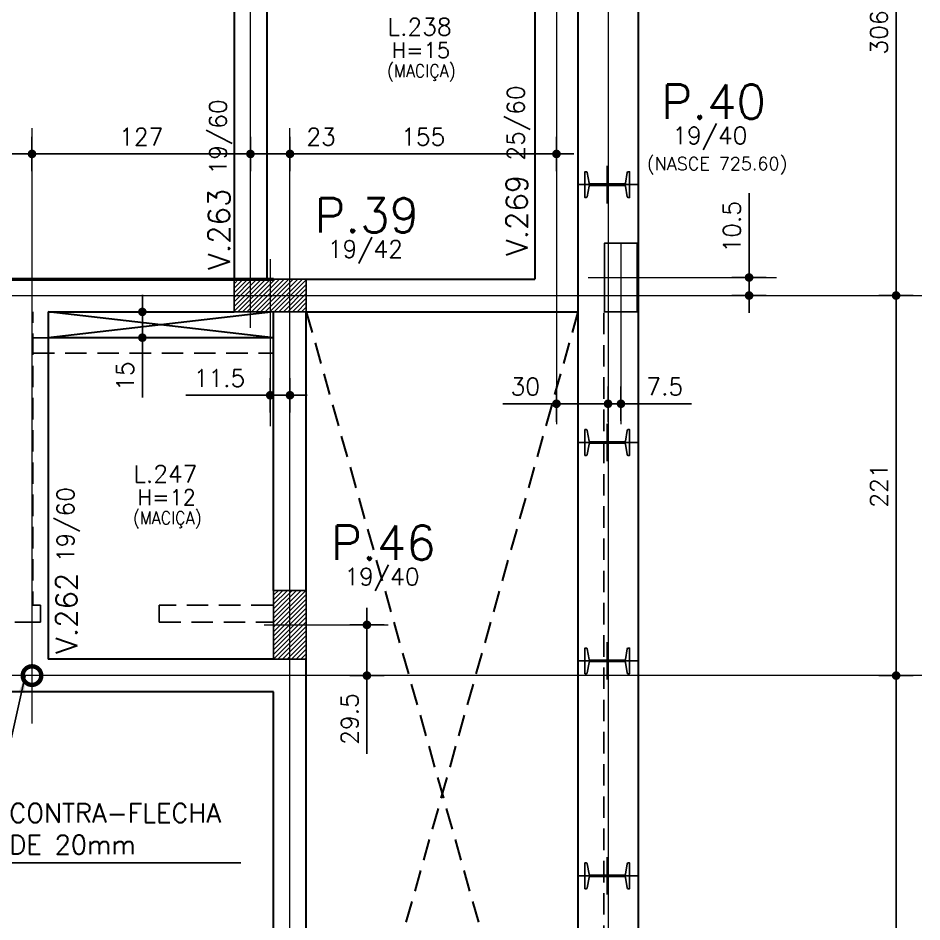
# Model space of a CAD drawing. Header units: inches. Extents: x 0 to 5940, y 0 to 4205.
# Drawn here: x 3017 to 3542, y 1430 to 1956 of the extents above; entities that cross this region are included whole.
import ezdxf

# ---------------------------------------------------------------- set-up
doc = ezdxf.new("R2010")
doc.units = ezdxf.units.IN
doc.header["$LTSCALE"] = 50
doc.header["$MEASUREMENT"] = 0
doc.linetypes.add('HIDDEN', pattern=[0.375, 0.25, -0.125])
for name, color, linetype in [('ALVENARIA', 10, 'HIDDEN'), ('CONTRA-FLECHA', 152, 'Continuous'), ('COTA', 6, 'Continuous'), ('FO-HACHURA_PILAR-CONT', 252, 'Continuous'), ('FO-TEXTO-LAJES', 152, 'Continuous'), ('FO-TEXTO-VIGAS', 3, 'Continuous'), ('P-C', 1, 'Continuous'), ('P-N', 5, 'Continuous'), ('PAREDE', 191, 'Continuous'), ('PERFIL-CORTINA', 253, 'Continuous'), ('PILAR METALICO', 210, 'Continuous')]:
    doc.layers.add(name, color=color, linetype=linetype)
for name, color, linetype, lineweight in [('FO-Eixos', 150, 'Continuous', 5), ('FO-Textos dos pilares', 3, 'Continuous', 20), ('FO-Vigas', 2, 'Continuous', 30), ('SEM LAJE', 8, 'Continuous', 30)]:
    doc.layers.add(name, color=color, linetype=linetype, lineweight=lineweight)
doc.styles.add('ROMANS', font='romans.shx')
doc.dimstyles.new('COTA_50', dxfattribs={"dimscale": 5, "dimtxt": 2, "dimasz": 1, "dimexe": 2, "dimexo": 1.5, "dimgap": 1, "dimtad": 1, "dimzin": 12, "dimdsep": 46, "dimtxsty": 'ROMANS', "dimblk1": 'COTA', "dimblk2": 'COTA', "dimsah": 1, "dimcen": -4, "dimdle": 1.5, "dimclrd": 6, "dimclre": 6, "dimclrt": 3, "dimadec": 0, "dimazin": 0, "dimtfac": 1, "dimtofl": 0, "dimtmove": 0, "dimatfit": 3, "dimldrblk": 'COTA', "dimfxl": 1, "dimtolj": 1, "dimtzin": 12, "dimarcsym": 0})
doc.dimstyles.new('NOTA', dxfattribs={"dimscale": 5, "dimtxt": 2, "dimasz": 2, "dimexe": 1.5, "dimexo": 2, "dimgap": 1, "dimtad": 1, "dimdec": 1, "dimzin": 12, "dimdsep": 46, "dimtxsty": 'ROMANS', "dimcen": 0.09, "dimclrd": 8, "dimclre": 8, "dimclrt": 3, "dimadec": 0, "dimazin": 0, "dimtfac": 1, "dimtdec": 1, "dimtofl": 0, "dimtmove": 0, "dimatfit": 3, "dimfxl": 1, "dimtolj": 1, "dimtzin": 12, "dimarcsym": 0})
pattern_1 = [(45, (-4662.459, 9121.8574), (-1.3258252, 1.3258252), [])]

# ---------------------------------------------------------------- blocks, each defined once
blk = doc.blocks.new('COTA')
at = {"layer": 'COTA'}
for p, q in [((0, -2), (0, 2)), ((2, 0), (-2, 0))]:
    blk.add_line(p, q, dxfattribs=at)
at = {"layer": 'COTA', "const_width": 0.5}
blk.add_lwpolyline([(-0.25, 0, 1), (0.25, 0, 1)], format="xyb", close=True, dxfattribs=at)
blk = doc.blocks.new('*D47')
at = {"layer": 'COTA', "color": 6, "lineweight": -2, "transparency": 16777216}
for p, q in [((3354.77, 1731.77), (3349.77, 1731.77)), ((3372.27, 1731.77), (3408.22, 1731.77)), ((3359.77, 1727.3), (3359.77, 1721.77)), ((3367.27, 1727.3), (3367.27, 1721.77))]:
    blk.add_line(p, q, dxfattribs=at)
at = {"layer": 'Defpoints', "color": 0, "transparency": 16777216}
for p in [(3359.77, 1734.8), (3367.27, 1734.8), (3367.27, 1731.77)]:
    blk.add_point(p, dxfattribs=at)
at = {"layer": 'COTA', "color": 6, "lineweight": -2, "transparency": 16777216, "xscale": 5, "yscale": 5, "zscale": 5}
blk.add_blockref('COTA', (3359.77, 1731.77), dxfattribs=at)
at = {"layer": 'COTA', "color": 6, "lineweight": -2, "transparency": 16777216, "xscale": 5, "yscale": 5, "zscale": 5, "rotation": 180}
blk.add_blockref('COTA', (3367.27, 1731.77), dxfattribs=at)
at = {"layer": 'COTA', "color": 3, "transparency": 16777216, "insert": (3392.75, 1741.77), "char_height": 10, "attachment_point": 5, "style": 'ROMANS'}
blk.add_mtext('\\A1;7.5', dxfattribs=at)
blk = doc.blocks.new('*D48')
at = {"layer": 'COTA', "color": 6, "lineweight": -2, "transparency": 16777216}
for p, q in [((3329.77, 1721.2), (3329.77, 1741.77)), ((3359.77, 1721.2), (3359.77, 1741.77)), ((3329.77, 1731.77), (3298.58, 1731.77)), ((3354.77, 1731.77), (3334.77, 1731.77))]:
    blk.add_line(p, q, dxfattribs=at)
at = {"layer": 'Defpoints', "color": 0, "transparency": 16777216}
for p in [(3329.77, 1731.77), (3329.77, 1713.7), (3359.77, 1713.7)]:
    blk.add_point(p, dxfattribs=at)
at = {"layer": 'COTA', "color": 6, "lineweight": -2, "transparency": 16777216, "xscale": 5, "yscale": 5, "zscale": 5, "rotation": 180}
blk.add_blockref('COTA', (3329.77, 1731.77), dxfattribs=at)
at = {"layer": 'COTA', "color": 6, "lineweight": -2, "transparency": 16777216, "xscale": 5, "yscale": 5, "zscale": 5}
blk.add_blockref('COTA', (3359.77, 1731.77), dxfattribs=at)
at = {"layer": 'COTA', "color": 3, "transparency": 16777216, "insert": (3311.68, 1741.77), "char_height": 10, "attachment_point": 5, "style": 'ROMANS'}
blk.add_mtext('\\A1;30', dxfattribs=at)
blk = doc.blocks.new('*D138')
at = {"layer": 'COTA', "color": 6, "lineweight": -2, "transparency": 16777216}
for p, q in [((3024.77, 1871.43), (3024.77, 1887.06)), ((3151.8, 1871.43), (3151.8, 1887.06)), ((3029.77, 1877.06), (3146.8, 1877.06))]:
    blk.add_line(p, q, dxfattribs=at)
at = {"layer": 'Defpoints', "color": 0, "transparency": 16777216}
for p in [(3151.8, 1877.06), (3024.77, 1863.93), (3151.8, 1863.93)]:
    blk.add_point(p, dxfattribs=at)
at = {"layer": 'COTA', "color": 6, "lineweight": -2, "transparency": 16777216, "xscale": 5, "yscale": 5, "zscale": 5, "rotation": 180}
blk.add_blockref('COTA', (3024.77, 1877.06), dxfattribs=at)
at = {"layer": 'COTA', "color": 6, "lineweight": -2, "transparency": 16777216, "xscale": 5, "yscale": 5, "zscale": 5}
blk.add_blockref('COTA', (3151.8, 1877.06), dxfattribs=at)
at = {"layer": 'COTA', "color": 3, "transparency": 16777216, "insert": (3088.29, 1887.06), "char_height": 10, "attachment_point": 5, "style": 'ROMANS'}
blk.add_mtext('\\A1;127', dxfattribs=at)
blk = doc.blocks.new('*D139')
at = {"layer": 'COTA', "color": 6, "lineweight": -2, "transparency": 16777216}
for p, q in [((3151.8, 1872.63), (3151.8, 1887.06)), ((3174.8, 1872.63), (3174.8, 1887.06)), ((3156.8, 1877.06), (3169.8, 1877.06)), ((3174.8, 1877.06), (3205.99, 1877.06))]:
    blk.add_line(p, q, dxfattribs=at)
at = {"layer": 'Defpoints', "color": 0, "transparency": 16777216}
for p in [(3174.8, 1877.06), (3151.8, 1865.13), (3174.8, 1865.13)]:
    blk.add_point(p, dxfattribs=at)
at = {"layer": 'COTA', "color": 6, "lineweight": -2, "transparency": 16777216, "xscale": 5, "yscale": 5, "zscale": 5, "rotation": 180}
blk.add_blockref('COTA', (3151.8, 1877.06), dxfattribs=at)
at = {"layer": 'COTA', "color": 6, "lineweight": -2, "transparency": 16777216, "xscale": 5, "yscale": 5, "zscale": 5}
blk.add_blockref('COTA', (3174.8, 1877.06), dxfattribs=at)
at = {"layer": 'COTA', "color": 3, "transparency": 16777216, "insert": (3192.9, 1887.06), "char_height": 10, "attachment_point": 5, "style": 'ROMANS'}
blk.add_mtext('\\A1;23', dxfattribs=at)
blk = doc.blocks.new('*D140')
at = {"layer": 'COTA', "color": 6, "lineweight": -2, "transparency": 16777216}
for p, q in [((3174.8, 1875.64), (3174.8, 1887.06)), ((3329.77, 1875.64), (3329.77, 1887.06)), ((3179.8, 1877.06), (3324.77, 1877.06))]:
    blk.add_line(p, q, dxfattribs=at)
at = {"layer": 'Defpoints', "color": 0, "transparency": 16777216}
for p in [(3329.77, 1877.06), (3174.8, 1868.14), (3329.77, 1868.14)]:
    blk.add_point(p, dxfattribs=at)
at = {"layer": 'COTA', "color": 6, "lineweight": -2, "transparency": 16777216, "xscale": 5, "yscale": 5, "zscale": 5, "rotation": 180}
blk.add_blockref('COTA', (3174.8, 1877.06), dxfattribs=at)
at = {"layer": 'COTA', "color": 6, "lineweight": -2, "transparency": 16777216, "xscale": 5, "yscale": 5, "zscale": 5}
blk.add_blockref('COTA', (3329.77, 1877.06), dxfattribs=at)
at = {"layer": 'COTA', "color": 3, "transparency": 16777216, "insert": (3252.29, 1887.06), "char_height": 10, "attachment_point": 5, "style": 'ROMANS'}
blk.add_mtext('\\A1;155', dxfattribs=at)
blk = doc.blocks.new('*D229')
at = {"layer": 'COTA', "color": 6, "lineweight": -2, "transparency": 16777216}
for p, q in [((3518.37, 1573.67), (3537.29, 1573.67)), ((3527.29, 1212.21), (3527.29, 1568.67)), ((3518.37, 1207.21), (3537.29, 1207.21))]:
    blk.add_line(p, q, dxfattribs=at)
at = {"layer": 'Defpoints', "color": 0, "transparency": 16777216}
for p in [(3510.87, 1573.67), (3527.29, 1573.67), (3510.87, 1207.21)]:
    blk.add_point(p, dxfattribs=at)
at = {"layer": 'COTA', "color": 6, "lineweight": -2, "transparency": 16777216, "xscale": 5, "yscale": 5, "zscale": 5}
for p, rotation in [((3527.29, 1573.67), 90), ((3527.29, 1207.21), 270)]:
    blk.add_blockref('COTA', p, dxfattribs=dict(at, rotation=rotation))
at = {"layer": 'COTA', "color": 3, "transparency": 16777216, "insert": (3517.29, 1390.44), "char_height": 10, "attachment_point": 5, "rotation": 90, "style": 'ROMANS'}
blk.add_mtext('\\A1;366', dxfattribs=at)
blk = doc.blocks.new('*D230')
at = {"layer": 'COTA', "color": 6, "lineweight": -2, "transparency": 16777216}
for p, q in [((3518.37, 1794.71), (3537.29, 1794.71)), ((3527.29, 1578.67), (3527.29, 1789.71)), ((3518.37, 1573.67), (3537.29, 1573.67))]:
    blk.add_line(p, q, dxfattribs=at)
at = {"layer": 'Defpoints', "color": 0, "transparency": 16777216}
for p in [(3510.87, 1794.71), (3527.29, 1794.71), (3510.87, 1573.67)]:
    blk.add_point(p, dxfattribs=at)
at = {"layer": 'COTA', "color": 6, "lineweight": -2, "transparency": 16777216, "xscale": 5, "yscale": 5, "zscale": 5}
for p, rotation in [((3527.29, 1794.71), 90), ((3527.29, 1573.67), 270)]:
    blk.add_blockref('COTA', p, dxfattribs=dict(at, rotation=rotation))
at = {"layer": 'COTA', "color": 3, "transparency": 16777216, "insert": (3517.29, 1684.19), "char_height": 10, "attachment_point": 5, "rotation": 90, "style": 'ROMANS'}
blk.add_mtext('\\A1;221', dxfattribs=at)
blk = doc.blocks.new('*D270')
at = {"layer": 'COTA', "color": 6, "lineweight": -2, "transparency": 16777216}
for p, q in [((3158.3, 1736.71), (3114.26, 1736.71)), ((3179.8, 1736.71), (3184.8, 1736.71)), ((3163.3, 1730.42), (3163.3, 1726.71)), ((3174.8, 1730.42), (3174.8, 1726.71))]:
    blk.add_line(p, q, dxfattribs=at)
at = {"layer": 'Defpoints', "color": 0, "transparency": 16777216}
for p in [(3163.3, 1737.92), (3163.3, 1736.71), (3174.8, 1737.92)]:
    blk.add_point(p, dxfattribs=at)
at = {"layer": 'COTA', "color": 6, "lineweight": -2, "transparency": 16777216, "xscale": 5, "yscale": 5, "zscale": 5}
blk.add_blockref('COTA', (3163.3, 1736.71), dxfattribs=at)
at = {"layer": 'COTA', "color": 6, "lineweight": -2, "transparency": 16777216, "xscale": 5, "yscale": 5, "zscale": 5, "rotation": 180}
blk.add_blockref('COTA', (3174.8, 1736.71), dxfattribs=at)
at = {"layer": 'COTA', "color": 3, "transparency": 16777216, "insert": (3133.78, 1746.71), "char_height": 10, "attachment_point": 5, "style": 'ROMANS'}
blk.add_mtext('\\A1;11.5', dxfattribs=at)
blk = doc.blocks.new('*D271')
at = {"layer": 'COTA', "color": 6, "lineweight": -2, "transparency": 16777216}
for p, q in [((3441.79, 1810.21), (3441.79, 1854.21)), ((3446.44, 1805.21), (3451.79, 1805.21)), ((3446.44, 1794.71), (3451.79, 1794.71)), ((3441.79, 1789.71), (3441.79, 1784.71))]:
    blk.add_line(p, q, dxfattribs=at)
at = {"layer": 'Defpoints', "color": 0, "transparency": 16777216}
for p in [(3438.94, 1805.21), (3441.79, 1805.21), (3438.94, 1794.71)]:
    blk.add_point(p, dxfattribs=at)
at = {"layer": 'COTA', "color": 6, "lineweight": -2, "transparency": 16777216, "xscale": 5, "yscale": 5, "zscale": 5}
for p, rotation in [((3441.79, 1805.21), 270), ((3441.79, 1794.71), 90)]:
    blk.add_blockref('COTA', p, dxfattribs=dict(at, rotation=rotation))
at = {"layer": 'COTA', "color": 3, "transparency": 16777216, "insert": (3431.79, 1834.71), "char_height": 10, "attachment_point": 5, "rotation": 90, "style": 'ROMANS'}
blk.add_mtext('\\A1;10.5', dxfattribs=at)
blk = doc.blocks.new('*D276')
at = {"layer": 'COTA', "color": 6, "lineweight": -2, "transparency": 16777216}
for p, q in [((3219.53, 1598.17), (3219.53, 1578.67)), ((3221.94, 1603.17), (3229.53, 1603.17)), ((3219.53, 1573.67), (3219.53, 1528.2)), ((3221.94, 1573.67), (3229.53, 1573.67))]:
    blk.add_line(p, q, dxfattribs=at)
at = {"layer": 'Defpoints', "color": 0, "transparency": 16777216}
for p in [(3214.44, 1603.17), (3214.44, 1573.67), (3219.53, 1573.67)]:
    blk.add_point(p, dxfattribs=at)
at = {"layer": 'COTA', "color": 6, "lineweight": -2, "transparency": 16777216, "xscale": 5, "yscale": 5, "zscale": 5}
for p, rotation in [((3219.53, 1603.17), 90), ((3219.53, 1573.67), 270)]:
    blk.add_blockref('COTA', p, dxfattribs=dict(at, rotation=rotation))
at = {"layer": 'COTA', "color": 3, "transparency": 16777216, "insert": (3209.53, 1548.43), "char_height": 10, "attachment_point": 5, "rotation": 90, "style": 'ROMANS'}
blk.add_mtext('\\A1;29.5', dxfattribs=at)
blk = doc.blocks.new('*D300')
at = {"layer": 'COTA', "color": 6, "lineweight": -2, "transparency": 16777216}
for p, q in [((3088.94, 1790.21), (3088.94, 1795.21)), ((3093.53, 1785.21), (3098.94, 1785.21)), ((3093.53, 1770.21), (3098.94, 1770.21)), ((3088.94, 1765.21), (3088.94, 1735.45))]:
    blk.add_line(p, q, dxfattribs=at)
at = {"layer": 'Defpoints', "color": 0, "transparency": 16777216}
for p in [(3086.03, 1785.21), (3086.03, 1770.21), (3088.94, 1770.21)]:
    blk.add_point(p, dxfattribs=at)
at = {"layer": 'COTA', "color": 6, "lineweight": -2, "transparency": 16777216, "xscale": 5, "yscale": 5, "zscale": 5}
for p, rotation in [((3088.94, 1785.21), 270), ((3088.94, 1770.21), 90)]:
    blk.add_blockref('COTA', p, dxfattribs=dict(at, rotation=rotation))
at = {"layer": 'COTA', "color": 3, "transparency": 16777216, "insert": (3078.94, 1747.83), "char_height": 10, "attachment_point": 5, "rotation": 90, "style": 'ROMANS'}
blk.add_mtext('\\A1;15', dxfattribs=at)
blk = doc.blocks.new('*D410')
at = {"layer": 'COTA', "color": 6, "lineweight": -2, "transparency": 16777216}
for p, q in [((2936.8, 1877.05), (2936.8, 1887.06)), ((3024.77, 1877.05), (3024.77, 1887.06)), ((2941.8, 1877.06), (3019.77, 1877.06))]:
    blk.add_line(p, q, dxfattribs=at)
at = {"layer": 'Defpoints', "color": 0, "transparency": 16777216}
for p in [(3024.77, 1877.06), (2936.8, 1869.55), (3024.77, 1869.55)]:
    blk.add_point(p, dxfattribs=at)
at = {"layer": 'COTA', "color": 6, "lineweight": -2, "transparency": 16777216, "xscale": 5, "yscale": 5, "zscale": 5, "rotation": 180}
blk.add_blockref('COTA', (2936.8, 1877.06), dxfattribs=at)
at = {"layer": 'COTA', "color": 6, "lineweight": -2, "transparency": 16777216, "xscale": 5, "yscale": 5, "zscale": 5}
blk.add_blockref('COTA', (3024.77, 1877.06), dxfattribs=at)
at = {"layer": 'COTA', "color": 3, "transparency": 16777216, "insert": (2980.79, 1887.06), "char_height": 10, "attachment_point": 5, "style": 'ROMANS'}
blk.add_mtext('\\A1;88', dxfattribs=at)
blk = doc.blocks.new('*D419')
at = {"layer": 'COTA', "color": 6, "lineweight": -2, "transparency": 16777216}
for p, q in [((3526.14, 2100.71), (3537.29, 2100.71)), ((3527.29, 1799.71), (3527.29, 2095.71)), ((3526.14, 1794.71), (3537.29, 1794.71))]:
    blk.add_line(p, q, dxfattribs=at)
at = {"layer": 'Defpoints', "color": 0, "transparency": 16777216}
for p in [(3518.64, 2100.71), (3527.29, 2100.71), (3518.64, 1794.71)]:
    blk.add_point(p, dxfattribs=at)
at = {"layer": 'COTA', "color": 6, "lineweight": -2, "transparency": 16777216, "xscale": 5, "yscale": 5, "zscale": 5}
for p, rotation in [((3527.29, 2100.71), 90), ((3527.29, 1794.71), 270)]:
    blk.add_blockref('COTA', p, dxfattribs=dict(at, rotation=rotation))
at = {"layer": 'COTA', "color": 3, "transparency": 16777216, "insert": (3517.29, 1947.71), "char_height": 10, "attachment_point": 5, "rotation": 90, "style": 'ROMANS'}
blk.add_mtext('\\A1;306', dxfattribs=at)
blk = doc.blocks.new('A$7E7B159102C265')
at = {"layer": 'PERFIL-CORTINA'}
for p, q in [((2983.85, 1381.41), (2983.85, 1403.23)), ((2966.5, 1392.32), (3001.19, 1392.32)), ((2983.85, 1231.41), (2983.85, 1253.23)), ((2966.5, 1242.32), (3001.19, 1242.32)), ((2983.85, 1104.43), (2983.85, 1126.24)), ((2966.5, 1115.33), (3001.19, 1115.33)), ((2983.85, 979.43), (2983.85, 1001.24)), ((2966.5, 990.33), (3001.19, 990.33))]:
    blk.add_line(p, q, dxfattribs=at)
for points in [[(2993.81, 1391.92), (2973.88, 1391.92, 0.348536), (2973.27, 1391.44), (2972.21, 1385.3, -0.348536), (2971.6, 1384.82), (2970.85, 1384.82), (2970.85, 1399.82), (2971.6, 1399.82, -0.348536), (2972.21, 1399.33), (2973.27, 1393.19, 0.348536), (2973.88, 1392.71), (2993.81, 1392.71, 0.348536), (2994.42, 1393.19), (2995.48, 1399.33, -0.348536), (2996.09, 1399.82), (2996.85, 1399.82), (2996.85, 1384.82), (2996.09, 1384.82, -0.348536), (2995.48, 1385.3), (2994.42, 1391.44, 0.34905), (2993.81, 1391.92)], [(2993.81, 1241.92), (2973.88, 1241.92, 0.348536), (2973.27, 1241.44), (2972.21, 1235.3, -0.348536), (2971.6, 1234.82), (2970.85, 1234.82), (2970.85, 1249.82), (2971.6, 1249.82, -0.348536), (2972.21, 1249.33), (2973.27, 1243.19, 0.348536), (2973.88, 1242.71), (2993.81, 1242.71, 0.348536), (2994.42, 1243.19), (2995.48, 1249.33, -0.348536), (2996.09, 1249.82), (2996.85, 1249.82), (2996.85, 1234.82), (2996.09, 1234.82, -0.348536), (2995.48, 1235.3), (2994.42, 1241.44, 0.34905), (2993.81, 1241.92)], [(2993.81, 1114.94), (2973.88, 1114.94, 0.348536), (2973.27, 1114.46), (2972.21, 1108.32, -0.348536), (2971.6, 1107.83), (2970.85, 1107.83), (2970.85, 1122.83), (2971.6, 1122.83, -0.348536), (2972.21, 1122.35), (2973.27, 1116.21, 0.348536), (2973.88, 1115.73), (2993.81, 1115.73, 0.348536), (2994.42, 1116.21), (2995.48, 1122.35, -0.348536), (2996.09, 1122.83), (2996.85, 1122.83), (2996.85, 1107.83), (2996.09, 1107.83, -0.348536), (2995.48, 1108.32), (2994.42, 1114.46, 0.34905), (2993.81, 1114.94)], [(2993.81, 989.94), (2973.88, 989.94, 0.348536), (2973.27, 989.46), (2972.21, 983.32, -0.348536), (2971.6, 982.83), (2970.85, 982.83), (2970.85, 997.83), (2971.6, 997.83, -0.348536), (2972.21, 997.35), (2973.27, 991.21, 0.348536), (2973.88, 990.73), (2993.81, 990.73, 0.348536), (2994.42, 991.21), (2995.48, 997.35, -0.348536), (2996.09, 997.83), (2996.85, 997.83), (2996.85, 982.83), (2996.09, 982.83, -0.348536), (2995.48, 983.32), (2994.42, 989.46, 0.34905), (2993.81, 989.94)]]:
    blk.add_lwpolyline(points, format="xyb", dxfattribs=at)

msp = doc.modelspace()

# ---------------------------------------------------------------- hatches: boundary and pattern name
at = {"layer": 'FO-HACHURA_PILAR-CONT'}
h = msp.add_hatch(dxfattribs=at)
h.set_pattern_fill('ANSI31', color=256, scale=15)
h.set_pattern_definition(pattern_1)
h.paths.add_polyline_path([(3142.304, 1804.207), (3142.304, 1794.707), (3142.304, 1785.207), (3163.304, 1785.207), (3184.304, 1785.207), (3184.304, 1794.707), (3184.304, 1804.207), (3163.304, 1804.207)])
h = msp.add_hatch(dxfattribs=at)
h.set_pattern_fill('ANSI31', color=256, scale=15)
h.set_pattern_definition(pattern_1)
h.paths.add_polyline_path([(3184.304, 1623.172), (3174.804, 1623.172), (3165.304, 1623.172), (3165.304, 1603.172), (3165.304, 1583.172), (3174.804, 1583.172), (3184.304, 1583.172), (3184.304, 1603.172)])

# ---------------------------------------------------------------- linework, layer by layer
at = {"layer": 'ALVENARIA'}
for p, q in [((3025.27, 1761.207), (3164.83, 1761.207)), ((3029.77, 1614.672), (3025.77, 1614.672)), ((3029.77, 1614.672), (3029.77, 1604.672)), ((3098.77, 1614.672), (3102.77, 1614.672)), ((3098.77, 1614.672), (3098.77, 1604.672)), ((3029.77, 1604.672), (3026.77, 1604.672)), ((3098.77, 1604.672), (3101.77, 1604.672))]:
    msp.add_line(p, q, dxfattribs=at)
at = {"layer": 'ALVENARIA', "flags": 128}
for points in [[(3029.77, 1614.672), (3025.27, 1614.672), (3025.27, 1785.207)], [(3357.27, 1784.672), (3357.27, 1325.845)], [(3034.271, 1770.207), (3025.27, 1770.207)], [(3164.77, 1614.672), (3098.77, 1614.672)], [(3014.77, 1604.672), (3024.77, 1604.672)], [(3024.77, 1604.672), (3029.77, 1604.672)], [(3098.77, 1604.672), (3164.77, 1604.672)]]:
    msp.add_lwpolyline(points, dxfattribs=at)
at = {"layer": 'CONTRA-FLECHA', "linetype": 'Continuous', "const_width": 2.56}
msp.add_lwpolyline([(3020.952, 1569.854, 1), (3028.589, 1577.491, 1)], format="xyb", close=True, dxfattribs=at)
at = {"layer": 'FO-Eixos'}
for p, q in [((3151.804, 1775.952), (3151.804, 3902.756)), ((3359.771, 3902.756), (3359.771, 978.737)), ((3329.771, 2196.62), (3329.771, 1719.849)), ((3024.771, 1892.065), (3024.771, 1545.821)), ((3174.804, 332.413), (3174.804, 1892.065)), ((3367.271, 1825.434), (3367.271, 1719.849)), ((3163.304, 1815.897), (3163.304, 1718.724)), ((3367.271, 1814.977), (3367.271, 1749.672)), ((3348.127, 1805.207), (3457.775, 1805.207)), ((936.293, 1794.707), (3542.289, 1794.707)), ((3159.768, 1603.172), (3231.95, 1603.172)), ((3542.289, 1573.672), (2232.533, 1573.672))]:
    msp.add_line(p, q, dxfattribs=at)
at = {"layer": 'FO-Vigas'}
for p, q in [((3377.271, 3773.107), (3377.271, 1049.276)), ((3342.271, 3047.207), (3342.271, 1049.276)), ((3161.304, 2091.207), (3161.304, 1804.207)), ((3317.271, 2091.207), (3317.271, 1804.207)), ((3142.304, 2049.207), (3142.304, 1804.207)), ((2672.804, 1804.207), (3142.304, 1804.207)), ((3184.304, 1804.207), (3317.271, 1804.207)), ((3034.271, 1785.207), (3034.271, 1583.172)), ((3034.271, 1785.207), (3142.304, 1785.207)), ((3165.304, 1623.172), (3165.304, 1785.207)), ((3184.304, 1785.207), (3342.271, 1785.207)), ((3184.304, 1623.172), (3184.304, 1785.207)), ((3165.304, 1583.172), (3034.271, 1583.172)), ((3184.304, 1239.707), (3184.304, 1583.172)), ((3165.304, 1564.172), (2598.304, 1564.172)), ((3165.304, 1239.707), (3165.304, 1564.172))]:
    msp.add_line(p, q, dxfattribs=at)
at = {"layer": 'FO-Vigas', "flags": 128}
msp.add_lwpolyline([(3165.304, 1770.207), (3034.271, 1770.207)], dxfattribs=at)
at = {"layer": 'P-C'}
for points in [[(3142.304, 1804.207), (3142.304, 1794.707), (3142.304, 1785.207), (3163.304, 1785.207), (3184.304, 1785.207), (3184.304, 1794.707), (3184.304, 1804.207), (3163.304, 1804.207), (3142.304, 1804.207)], [(3184.304, 1623.172), (3174.804, 1623.172), (3165.304, 1623.172), (3165.304, 1603.172), (3165.304, 1583.172), (3174.804, 1583.172), (3184.304, 1583.172), (3184.304, 1603.172), (3184.304, 1623.172)]]:
    msp.add_lwpolyline(points, close=True, dxfattribs=at)
at = {"layer": 'P-N'}
msp.add_lwpolyline([(3376.771, 1825.207), (3367.271, 1825.207), (3357.771, 1825.207), (3357.771, 1805.207), (3357.771, 1785.207), (3367.271, 1785.207), (3376.771, 1785.207), (3376.771, 1805.207), (3376.771, 1825.207)], close=True, dxfattribs=at)
at = {"layer": 'PAREDE', "color": 50, "linetype": 'Continuous', "lineweight": 50}
msp.add_line((2478.304, 1804.207), (3165.304, 1804.207), dxfattribs=at)
at = {"layer": 'SEM LAJE'}
for p, q in [((3165.304, 1770.207), (3034.271, 1785.207)), ((3165.304, 1785.207), (3034.271, 1770.207))]:
    msp.add_line(p, q, dxfattribs=at)
at = {"layer": 'SEM LAJE', "linetype": 'HIDDEN'}
for p, q in [((3184.304, 1785.207), (3342.271, 1224.707)), ((3342.271, 1785.207), (3184.304, 1224.707))]:
    msp.add_line(p, q, dxfattribs=at)

# ---------------------------------------------------------------- block references
at = {"layer": 'PILAR METALICO'}
msp.add_blockref('A$7E7B159102C265', (375.425, 466.889), dxfattribs=at)

# ---------------------------------------------------------------- texts
at = {"layer": 'CONTRA-FLECHA', "insert": (3011.533, 1484.537), "char_height": 11, "attachment_point": 4, "style": 'ROMANS'}
msp.add_mtext('{\\Fromans.shx;CONTRA-FLECHA\\PDE 20mm}', dxfattribs=at)
at = {"layer": 'FO-TEXTO-LAJES', "style": 'ROMANS'}
for s, p in [('L.238', (3231.529, 1945.961)), ('L.247', (3083.747, 1685.96))]:
    msp.add_text(s, height=10, dxfattribs=at).set_placement(p)
at = {"layer": 'FO-TEXTO-LAJES', "color": 3, "style": 'ROMANS'}
for s, p in [('H=15', (3233.956, 1932.88)), ('H=12', (3086.174, 1672.879))]:
    msp.add_text(s, height=9, dxfattribs=at).set_placement(p)
at = {"layer": 'FO-TEXTO-LAJES', "color": 4, "style": 'ROMANS', "width": 0.9}
for p in [(3231.211, 1921.662), (3083.429, 1661.661)]:
    msp.add_text('(MACIÇA)', height=7.5, dxfattribs=at).set_placement(p)
at = {"layer": 'FO-TEXTO-VIGAS', "style": 'ROMANS'}
for s, p in [('25/60', (3311.107, 1873.189)), ('19/60', (3137.94, 1865.119)), ('19/60', (3049.26, 1639.609))]:
    msp.add_text(s, height=10, rotation=90, dxfattribs=at).set_placement(p)
at = {"layer": 'FO-TEXTO-VIGAS', "color": 1, "style": 'ROMANS'}
for s, p in [('V.269', (3312.94, 1817.803)), ('V.263', (3139.773, 1809.733)), ('V.262', (3051.092, 1586.371))]:
    msp.add_text(s, height=12.5, rotation=90, dxfattribs=at).set_placement(p)
at = {"layer": 'FO-Textos dos pilares', "color": 1, "style": 'ROMANS'}
for s, p in [('P.40', (3390.742, 1897.477)), ('P.39', (3189.023, 1831.423)), ('P.46', (3198.694, 1640.912))]:
    msp.add_text(s, height=20, dxfattribs=at).set_placement(p)
at = {"layer": 'FO-Textos dos pilares', "color": 3, "style": 'ROMANS'}
for s, p in [('19/40', (3397.119, 1882.785)), ('19/42', (3196.76, 1816.731)), ('19/40', (3206.432, 1626.22))]:
    msp.add_text(s, height=10, dxfattribs=at).set_placement(p)
at = {"layer": 'FO-Textos dos pilares', "color": 4, "style": 'ROMANS'}
msp.add_text('(NASCE 725.60)', height=7.5, dxfattribs=at).set_placement((3382.344, 1867.684))

# ---------------------------------------------------------------- dimensions: what is measured, and where the dimension line sits
at = {"layer": 'COTA'}
for base, p1, p2, picture, middle in [((3527.289, 2100.707), (3518.643, 1794.707), (3518.643, 2100.707), '*D419', (3517.289, 1947.707)), ((3441.788, 1805.207), (3438.936, 1794.707), (3438.936, 1805.207), '*D271', (3431.788, 1834.707)), ((3088.936, 1770.207), (3086.029, 1785.207), (3086.029, 1770.207), '*D300', (3078.936, 1747.826)), ((3219.527, 1573.672), (3214.441, 1603.172), (3214.441, 1573.672), '*D276', (3209.527, 1548.434))]:
    dim = msp.add_linear_dim(base=base, p1=p1, p2=p2, angle=90, dimstyle='COTA_50', dxfattribs=at)
    dim.commit()
    dim.dimension.update_dxf_attribs({"geometry": picture, "text_midpoint": middle})
for base, p1, p2, picture, middle in [((3024.771, 1877.065), (2936.803, 1869.548), (3024.771, 1869.548), '*D410', (2980.787, 1887.065)), ((3151.804, 1877.065), (3024.771, 1863.929), (3151.804, 1863.929), '*D138', (3088.287, 1887.065)), ((3329.771, 1877.065), (3174.804, 1868.14), (3329.771, 1868.14), '*D140', (3252.287, 1887.065))]:
    dim = msp.add_linear_dim(base=base, p1=p1, p2=p2, dimstyle='COTA_50', override={"dimdec": 0}, dxfattribs=at)
    dim.commit()
    dim.dimension.update_dxf_attribs({"geometry": picture, "text_midpoint": middle})
for base, p1, p2, picture, middle in [((3174.804, 1877.065), (3151.804, 1865.132), (3174.804, 1865.132), '*D139', (3192.899, 1887.065)), ((3163.304, 1736.705), (3174.804, 1737.923), (3163.304, 1737.923), '*D270', (3133.78, 1746.705)), ((3367.271, 1731.767), (3359.771, 1734.805), (3367.271, 1734.805), '*D47', (3392.747, 1741.767))]:
    dim = msp.add_linear_dim(base=base, p1=p1, p2=p2, dimstyle='COTA_50', dxfattribs=at)
    dim.commit()
    dim.dimension.update_dxf_attribs({"geometry": picture, "text_midpoint": middle})
for base, p1, p2, picture, middle in [((3527.289, 1794.707), (3510.87, 1573.672), (3510.87, 1794.707), '*D230', (3517.289, 1684.19)), ((3527.289, 1573.672), (3510.87, 1207.207), (3510.87, 1573.672), '*D229', (3517.289, 1390.44))]:
    dim = msp.add_linear_dim(base=base, p1=p1, p2=p2, angle=90, dimstyle='COTA_50', override={"dimdec": 0}, dxfattribs=at)
    dim.commit()
    dim.dimension.update_dxf_attribs({"geometry": picture, "text_midpoint": middle})
dim = msp.add_linear_dim(base=(3329.771, 1731.767), p1=(3359.771, 1713.698), p2=(3329.771, 1713.698), dimstyle='COTA_50', dxfattribs=at)
dim.commit()
dim.dimension.update_dxf_attribs({"geometry": '*D48', "text_midpoint": (3311.675, 1731.767), "dimtype": 160})

# ---------------------------------------------------------------- leaders
at = {"layer": 'CONTRA-FLECHA', "color": 8, "annotation_type": 0, "has_hookline": 1, "hookline_direction": 0, "text_width": 134.619}
msp.add_leader([(3020.826, 1573.546), (2996.533, 1464.87), (3006.533, 1464.87)], dimstyle='NOTA', dxfattribs=at)

doc.saveas('drawing.dxf')
